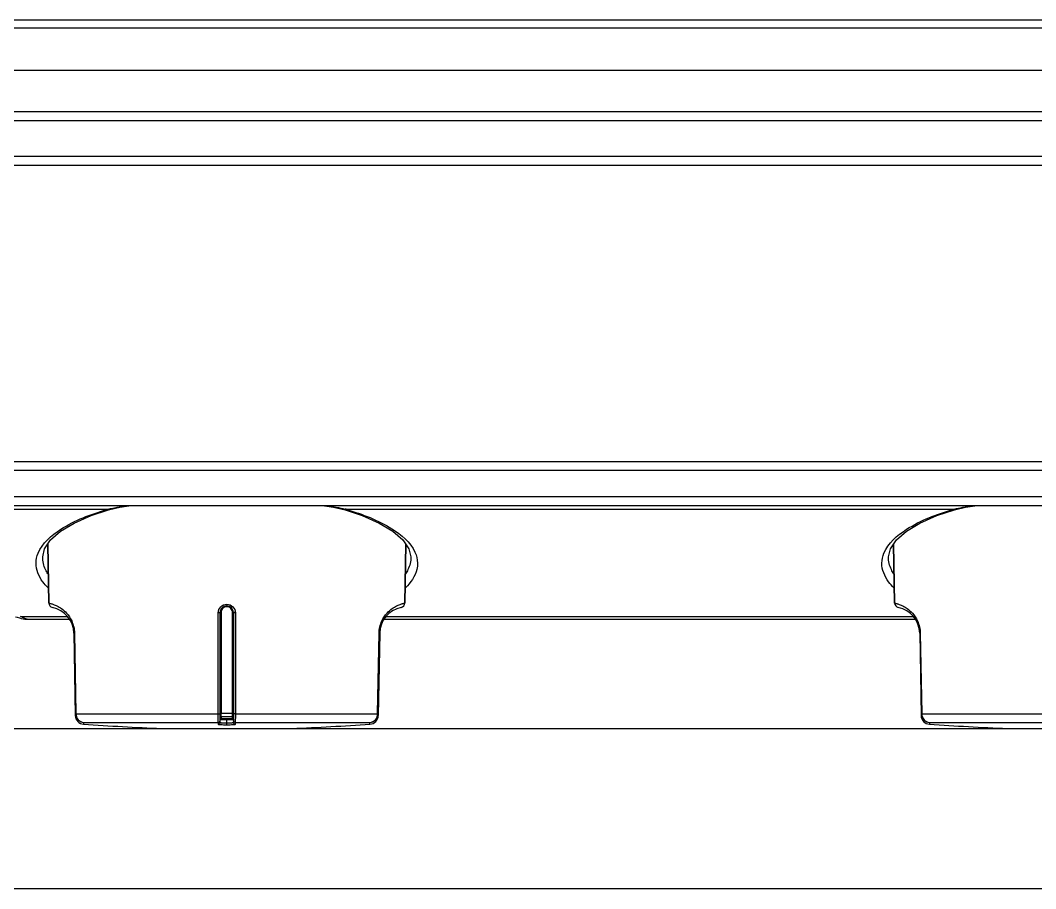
# Model space of a CAD drawing. Header units: millimetres. Extents: x 361 to 5577, y 463 to 3774.
# Drawn here: x 3392 to 3506.1, y 463 to 560.6 of the extents above; entities that cross this region are included whole.
import ezdxf

# ---------------------------------------------------------------- set-up
doc = ezdxf.new("R2010")
doc.units = ezdxf.units.MM
doc.header["$LTSCALE"] = 330
doc.layers.get('0').update_dxf_attribs({"linetype": 'CONTINUOUS'})
doc.layers.add('ASSI', color=7, linetype='CONTINUOUS')
doc.layers.add('GEOM', color=7, linetype='CONTINUOUS')

msp = doc.modelspace()

# ---------------------------------------------------------------- linework, layer by layer
at = {"color": 9, "linetype": 'Continuous'}
for p, q in [((4078.33, 560.56), (3280.13, 560.56)), ((3333.14, 554.96), (4025.32, 554.96)), ((4013.71, 549.26), (3344.74, 549.26)), ((4013.71, 545.26), (3344.74, 545.26)), ((3280.23, 510.01), (4078.23, 510.01)), ((4078.23, 507.01), (3280.23, 507.01)), ((3414.27, 482.66), (3414.27, 494.01)), ((3414.49, 494.03), (3414.53, 494.03)), ((3414.58, 494.03), (3414.58, 482.7)), ((3415.22, 494.95), (3415.24, 494.95)), ((3415.22, 494.95), (3415.22, 494.67)), ((3415.24, 494.67), (3415.22, 494.67)), ((3415.24, 494.95), (3415.24, 494.67)), ((3415.87, 482.7), (3415.87, 494.03)), ((3415.96, 494.03), (3415.92, 494.03)), ((3416.19, 494.01), (3416.19, 482.66)), ((3398.12, 491.72), (3398.12, 491.71)), ((3398.12, 491.71), (3398.28, 482.67)), ((3432.17, 482.67), (3432.33, 491.71)), ((3432.33, 491.71), (3432.33, 491.72)), ((3493.12, 491.72), (3493.12, 491.71)), ((3493.12, 491.71), (3493.28, 482.67)), ((3398.21, 482.67), (3398.21, 482.67)), ((3398.21, 482.66), (3398.21, 482.66)), ((3398.28, 482.67), (3398.28, 482.66)), ((3398.28, 482.66), (3414.27, 482.66)), ((3416.19, 482.66), (3432.17, 482.66)), ((3432.17, 482.66), (3432.17, 482.67)), ((3432.24, 482.67), (3432.25, 482.67)), ((3432.24, 482.66), (3432.25, 482.66)), ((3493.21, 482.67), (3493.21, 482.67)), ((3493.21, 482.66), (3493.21, 482.66)), ((3493.28, 482.67), (3493.28, 482.66)), ((3493.28, 482.66), (3509.27, 482.66)), ((3399.14, 481.69), (3414.28, 481.69)), ((3399.14, 481.69), (3399.14, 481.49)), ((3414.28, 481.45), (3414.28, 481.69)), ((3414.58, 482.3), (3414.58, 482.14)), ((3415.22, 482.11), (3415.24, 482.11)), ((3415.22, 481.59), (3415.22, 482.11)), ((3415.22, 482), (3415.24, 482)), ((3415.24, 481.59), (3415.22, 481.59)), ((3415.22, 481.38), (3415.22, 481.59)), ((3415.24, 481.38), (3415.22, 481.38)), ((3415.24, 481.59), (3415.24, 482.11)), ((3415.24, 481.38), (3415.24, 481.59)), ((3415.88, 482.14), (3415.88, 482.3)), ((3416.18, 481.69), (3431.31, 481.69)), ((3416.18, 481.69), (3416.18, 481.45)), ((3431.31, 481.49), (3431.31, 481.69)), ((3494.14, 481.69), (3509.28, 481.69)), ((3494.14, 481.69), (3494.14, 481.49))]:
    msp.add_line(p, q, dxfattribs=at)
at = {"color": 7, "linetype": 'Continuous'}
for p, q in [((4078.33, 559.66), (3280.13, 559.66)), ((4013.81, 550.26), (3344.64, 550.26)), ((4013.71, 544.26), (3344.74, 544.26)), ((3281.23, 511.01), (4077.23, 511.01)), ((4077.23, 506.01), (3281.23, 506.01)), ((3395.24, 495.08), (3395.12, 501.72)), ((3435.21, 495.08), (3435.33, 501.72)), ((3490.24, 495.08), (3490.12, 501.72)), ((3414.48, 481.65), (3414.48, 494.02)), ((3415.22, 494.76), (3415.24, 494.76)), ((3415.98, 494.02), (3415.98, 481.65)), ((3392.8, 493.29), (3397.57, 493.29)), ((3432.88, 493.29), (3492.57, 493.29)), ((3398.05, 491.71), (3398.21, 482.47)), ((3432.4, 491.71), (3432.24, 482.47)), ((3493.05, 491.71), (3493.21, 482.47)), ((3398.21, 482.67), (3398.21, 482.66)), ((3432.25, 482.66), (3432.25, 482.67)), ((3493.21, 482.67), (3493.21, 482.66))]:
    msp.add_line(p, q, dxfattribs=at)
msp.add_lwpolyline([(3391.5, 493.54), (3391.69, 493.49), (3391.93, 493.43), (3392.15, 493.37), (3392.35, 493.33), (3392.56, 493.3), (3392.8, 493.29)], dxfattribs=at)
for centre, radius, start, end in [((3395.74, 495.09), 0.5, 181, 258.6013), ((3434.71, 495.09), 0.5, 281.3987, 359), ((3490.74, 495.09), 0.5, 181, 258.6013), ((3395.05, 491.66), 3, 1, 78.6013), ((3415.22, 494.02), 0.74, 89.9692, 179.9912), ((3415.24, 494.02), 0.74, 0.5126, 90.0306), ((3415.24, 494.02), 0.739, 359.9999, 0.5039), ((3435.4, 491.66), 3, 101.3987, 179), ((3490.05, 491.66), 3, 1, 78.6127), ((3399.21, 482.69), 1.01, 181.6737, 192.6541), ((3399.21, 482.48), 1, 181, 266.0849), ((3399.21, 482.69), 1, 192.653, 195.5559), ((3399.21, 482.69), 1.01, 195.5939, 265.9078), ((3431.24, 482.48), 1, 273.9151, 359), ((3431.24, 482.69), 1.01, 274.0922, 344.4061), ((3431.24, 482.69), 1, 344.4441, 347.347), ((3431.24, 482.69), 1.01, 347.3459, 358.3264), ((3494.21, 482.69), 1.01, 181.6737, 192.6541), ((3494.21, 482.48), 1, 181, 266.0849), ((3494.21, 482.69), 1, 192.653, 195.5559), ((3494.21, 482.69), 1.01, 195.5939, 265.9078), ((3423.04, 830.67), 350, 266.0849, 267.5205), ((3407.41, 830.67), 350, 272.4795, 273.9151), ((3518.04, 830.67), 350, 266.0849, 267.5205)]:
    msp.add_arc(centre, radius, start, end, dxfattribs=at)
at = {"color": 9, "linetype": 'Continuous'}
for centre, radius, start, end in [((3414.57, 488.93), 5.1, 89.9467, 90.5255), ((3415.88, 488.93), 5.1, 89.4745, 90.0533), ((3415.23, 116.81), 365.88, 89.8988, 90.1012), ((3414.28, 481.65), 0.2, 269.7029, 359.936), ((3414.58, 482.2), 0.0999, 89.9456, 179.9811), ((3414.58, 482.04), 0.0999, 89.9456, 179.9811), ((3415.23, 135.25), 347.05, 89.8927, 90.1073), ((3415.88, 482.2), 0.0999, 0.0189, 90.0544), ((3415.88, 482.04), 0.0999, 0.0189, 90.0544), ((3416.18, 481.65), 0.2, 180.064, 270.2971)]:
    msp.add_arc(centre, radius, start, end, dxfattribs=at)
for points, knots in [([(3395.24, 495.08), (3395.24, 495.09), (3395.27, 495.07), (3395.3, 495.08), (3395.38, 495.05), (3395.48, 495.03), (3395.61, 494.99), (3395.84, 494.92), (3396.2, 494.76), (3396.72, 494.46), (3397.32, 493.92), (3397.92, 493.01), (3398.11, 492.19), (3398.12, 491.72)], [0, 0, 0, 0, 0.003074, 0.012309, 0.027741, 0.04944, 0.077524, 0.112175, 0.202398, 0.324312, 0.486694, 0.706936, 1, 1, 1, 1]), ([(3432.33, 491.72), (3432.34, 492.19), (3432.53, 493.01), (3433.13, 493.92), (3433.74, 494.46), (3434.25, 494.76), (3434.61, 494.92), (3434.84, 494.99), (3434.97, 495.03), (3435.07, 495.05), (3435.15, 495.08), (3435.18, 495.07), (3435.21, 495.09), (3435.21, 495.08)], [0, 0, 0, 0, 0.293079, 0.513321, 0.675699, 0.79761, 0.88783, 0.922479, 0.950561, 0.97226, 0.987691, 0.996926, 1, 1, 1, 1]), ([(3490.24, 495.08), (3490.24, 495.09), (3490.27, 495.07), (3490.3, 495.08), (3490.38, 495.05), (3490.48, 495.03), (3490.61, 494.99), (3490.84, 494.92), (3491.2, 494.76), (3491.72, 494.46), (3492.32, 493.92), (3492.92, 493.01), (3493.11, 492.19), (3493.12, 491.72)], [0, 0, 0, 0, 0.003074, 0.012309, 0.027741, 0.04944, 0.077524, 0.112175, 0.202398, 0.324312, 0.486694, 0.706936, 1, 1, 1, 1]), ([(3414.27, 494.01), (3414.27, 494.25), (3414.47, 494.76), (3414.97, 494.95), (3415.22, 494.95)], [0, 0, 0, 0, 0.499659, 1, 1, 1, 1]), ([(3414.27, 494.01), (3414.29, 494.01), (3414.34, 494.02), (3414.41, 494.01), (3414.44, 494.02), (3414.48, 494.01), (3414.48, 494.02)], [0, 0, 0, 0, 0.378836, 0.703887, 0.922667, 1, 1, 1, 1]), ([(3414.48, 494.02), (3414.48, 494.03), (3414.48, 494.02), (3414.49, 494.02), (3414.49, 494.03)], [0, 0, 0, 0, 0.257875, 1, 1, 1, 1]), ([(3415.22, 494.67), (3415.05, 494.67), (3414.71, 494.53), (3414.58, 494.19), (3414.58, 494.03)], [0, 0, 0, 0, 0.499898, 1, 1, 1, 1]), ([(3415.24, 494.95), (3415.48, 494.95), (3415.98, 494.76), (3416.19, 494.25), (3416.19, 494.01)], [0, 0, 0, 0, 0.500339, 1, 1, 1, 1]), ([(3415.87, 494.03), (3415.87, 494.19), (3415.74, 494.53), (3415.4, 494.67), (3415.24, 494.67)], [0, 0, 0, 0, 0.500094, 1, 1, 1, 1]), ([(3415.98, 494.02), (3415.98, 494.03), (3415.97, 494.02), (3415.97, 494.02), (3415.96, 494.03)], [0, 0, 0, 0, 0.257875, 1, 1, 1, 1]), ([(3416.19, 494.01), (3416.16, 494.01), (3416.11, 494.02), (3416.04, 494.01), (3416.01, 494.02), (3415.98, 494.01), (3415.98, 494.02)], [0, 0, 0, 0, 0.378836, 0.703887, 0.922667, 1, 1, 1, 1]), ([(3392.8, 493.29), (3392.71, 493.29), (3392.45, 493.41), (3392.2, 493.51), (3392.04, 493.59)], [0, 0, 0, 0, 0.344922, 1, 1, 1, 1]), ([(3398.12, 491.71), (3398.1, 491.71), (3398.08, 491.71), (3398.06, 491.72), (3398.05, 491.71), (3398.05, 491.71)], [0, 0, 0, 0, 0.745285, 0.9359, 1, 1, 1, 1]), ([(3432.33, 491.71), (3432.35, 491.71), (3432.38, 491.71), (3432.39, 491.72), (3432.4, 491.71), (3432.4, 491.71)], [0, 0, 0, 0, 0.745247, 0.935872, 1, 1, 1, 1]), ([(3493.12, 491.71), (3493.1, 491.71), (3493.08, 491.71), (3493.06, 491.72), (3493.05, 491.71), (3493.05, 491.71)], [0, 0, 0, 0, 0.745285, 0.9359, 1, 1, 1, 1]), ([(3398.28, 482.67), (3398.27, 482.67), (3398.24, 482.67), (3398.22, 482.67), (3398.21, 482.67)], [0, 0, 0, 0, 0.421491, 1, 1, 1, 1]), ([(3398.28, 482.66), (3398.27, 482.66), (3398.24, 482.66), (3398.22, 482.66), (3398.21, 482.66)], [0, 0, 0, 0, 0.406385, 1, 1, 1, 1]), ([(3398.28, 482.66), (3398.28, 482.43), (3398.46, 481.94), (3398.92, 481.7), (3399.14, 481.69)], [0, 0, 0, 0, 0.513873, 1, 1, 1, 1]), ([(3414.28, 481.69), (3414.27, 481.72), (3414.27, 481.82), (3414.26, 482.15), (3414.27, 482.44), (3414.27, 482.66)], [0, 0, 0, 0, 0.096648, 0.317481, 1, 1, 1, 1]), ([(3414.27, 482.66), (3414.29, 482.66), (3414.34, 482.67), (3414.41, 482.66), (3414.44, 482.67), (3414.48, 482.66), (3414.48, 482.67)], [0, 0, 0, 0, 0.378798, 0.703856, 0.922658, 1, 1, 1, 1]), ([(3414.48, 482.69), (3414.48, 482.69), (3414.48, 482.69), (3414.49, 482.69), (3414.49, 482.69)], [0, 0, 0, 0, 0.257876, 1, 1, 1, 1]), ([(3414.49, 482.69), (3414.5, 482.69), (3414.53, 482.7), (3414.56, 482.7), (3414.58, 482.7)], [0, 0, 0, 0, 0.184869, 1, 1, 1, 1]), ([(3414.58, 482.7), (3414.58, 482.6), (3414.57, 482.47), (3414.58, 482.34), (3414.58, 482.3)], [0, 0, 0, 0, 0.690904, 1, 1, 1, 1]), ([(3415.96, 482.69), (3415.96, 482.69), (3415.93, 482.7), (3415.9, 482.7), (3415.87, 482.7)], [0, 0, 0, 0, 0.184864, 1, 1, 1, 1]), ([(3415.88, 482.3), (3415.87, 482.34), (3415.88, 482.47), (3415.87, 482.6), (3415.87, 482.7)], [0, 0, 0, 0, 0.309096, 1, 1, 1, 1]), ([(3415.98, 482.69), (3415.98, 482.69), (3415.97, 482.69), (3415.97, 482.69), (3415.96, 482.69)], [0, 0, 0, 0, 0.257875, 1, 1, 1, 1]), ([(3416.19, 482.66), (3416.16, 482.66), (3416.11, 482.67), (3416.04, 482.66), (3416.01, 482.67), (3415.98, 482.66), (3415.98, 482.67)], [0, 0, 0, 0, 0.378794, 0.703851, 0.922653, 1, 1, 1, 1]), ([(3416.19, 482.66), (3416.19, 482.44), (3416.19, 482.15), (3416.18, 481.82), (3416.18, 481.72), (3416.18, 481.69)], [0, 0, 0, 0, 0.682519, 0.903352, 1, 1, 1, 1]), ([(3431.31, 481.69), (3431.54, 481.7), (3432, 481.94), (3432.17, 482.43), (3432.17, 482.66)], [0, 0, 0, 0, 0.486127, 1, 1, 1, 1]), ([(3432.17, 482.67), (3432.18, 482.67), (3432.21, 482.67), (3432.23, 482.67), (3432.25, 482.67)], [0, 0, 0, 0, 0.421461, 1, 1, 1, 1]), ([(3432.17, 482.66), (3432.18, 482.66), (3432.21, 482.66), (3432.23, 482.66), (3432.24, 482.66)], [0, 0, 0, 0, 0.40618, 1, 1, 1, 1]), ([(3493.28, 482.67), (3493.27, 482.67), (3493.24, 482.67), (3493.22, 482.67), (3493.21, 482.67)], [0, 0, 0, 0, 0.421491, 1, 1, 1, 1]), ([(3493.28, 482.66), (3493.27, 482.66), (3493.24, 482.66), (3493.22, 482.66), (3493.21, 482.66)], [0, 0, 0, 0, 0.406385, 1, 1, 1, 1]), ([(3493.28, 482.66), (3493.28, 482.43), (3493.46, 481.94), (3493.92, 481.7), (3494.14, 481.69)], [0, 0, 0, 0, 0.513873, 1, 1, 1, 1]), ([(3414.28, 481.69), (3414.33, 481.68), (3414.43, 481.73), (3414.48, 481.83), (3414.48, 481.88)], [0, 0, 0, 0, 0.500514, 1, 1, 1, 1]), ([(3415.22, 481.38), (3415.1, 481.38), (3414.87, 481.39), (3414.61, 481.4), (3414.44, 481.41), (3414.35, 481.42), (3414.31, 481.43), (3414.28, 481.44), (3414.28, 481.45)], [0, 0, 0, 0, 0.38042, 0.702951, 0.826795, 0.919195, 0.976989, 1, 1, 1, 1]), ([(3414.48, 482.04), (3414.48, 482.03), (3414.5, 482.03), (3414.54, 482.02), (3414.61, 482.02), (3414.74, 482.01), (3414.95, 482), (3415.12, 482), (3415.22, 482)], [0, 0, 0, 0, 0.021502, 0.07895, 0.1714, 0.295516, 0.618875, 1, 1, 1, 1]), ([(3415.22, 481.59), (3415.12, 481.59), (3414.95, 481.6), (3414.74, 481.61), (3414.61, 481.62), (3414.54, 481.62), (3414.5, 481.63), (3414.48, 481.64), (3414.48, 481.65)], [0, 0, 0, 0, 0.380154, 0.702445, 0.826219, 0.918616, 0.976528, 1, 1, 1, 1]), ([(3414.58, 482.14), (3414.58, 482.13), (3414.6, 482.13), (3414.63, 482.12), (3414.69, 482.12), (3414.8, 482.11), (3414.98, 482.11), (3415.13, 482.11), (3415.22, 482.11)], [0, 0, 0, 0, 0.021503, 0.07895, 0.171401, 0.295517, 0.618875, 1, 1, 1, 1]), ([(3415.24, 482.11), (3415.32, 482.11), (3415.47, 482.11), (3415.65, 482.11), (3415.76, 482.12), (3415.82, 482.12), (3415.85, 482.13), (3415.88, 482.13), (3415.88, 482.14)], [0, 0, 0, 0, 0.381115, 0.70447, 0.82859, 0.921045, 0.978496, 1, 1, 1, 1]), ([(3415.24, 482), (3415.33, 482), (3415.5, 482), (3415.71, 482.01), (3415.84, 482.02), (3415.91, 482.02), (3415.95, 482.03), (3415.98, 482.03), (3415.98, 482.04)], [0, 0, 0, 0, 0.381115, 0.70447, 0.828591, 0.921046, 0.978497, 1, 1, 1, 1]), ([(3415.98, 481.65), (3415.98, 481.64), (3415.95, 481.63), (3415.91, 481.62), (3415.84, 481.62), (3415.71, 481.61), (3415.5, 481.6), (3415.33, 481.59), (3415.24, 481.59)], [0, 0, 0, 0, 0.023472, 0.081386, 0.173783, 0.297557, 0.619851, 1, 1, 1, 1]), ([(3416.18, 481.45), (3416.18, 481.44), (3416.14, 481.43), (3416.1, 481.42), (3416.01, 481.41), (3415.84, 481.4), (3415.58, 481.39), (3415.36, 481.38), (3415.24, 481.38)], [0, 0, 0, 0, 0.023011, 0.080806, 0.173207, 0.297052, 0.619584, 1, 1, 1, 1]), ([(3416.18, 481.69), (3416.13, 481.68), (3416.02, 481.73), (3415.98, 481.83), (3415.98, 481.88)], [0, 0, 0, 0, 0.500514, 1, 1, 1, 1])]:
    msp.add_open_spline(points, degree=3, knots=knots, dxfattribs=at)
at = {"layer": 'ASSI', "color": 7, "linetype": 'Continuous'}
for p, q in [((3395.12, 501.72), (3395.24, 495.08)), ((3435.33, 501.72), (3435.21, 495.08)), ((3490.12, 501.72), (3490.24, 495.08)), ((3329.75, 481.01), (4028.7, 481.01)), ((3320.23, 463.01), (4038.23, 463.01))]:
    msp.add_line(p, q, dxfattribs=at)
at = {"layer": 'GEOM', "color": 9, "linetype": 'Continuous'}
for p, q in [((3401.73, 505.59), (3320.23, 505.59)), ((3496.73, 505.59), (3428.72, 505.59)), ((3392.04, 493.59), (3397.35, 493.59)), ((3433.1, 493.59), (3492.35, 493.59))]:
    msp.add_line(p, q, dxfattribs=at)
at = {"layer": 'GEOM', "color": 7, "linetype": 'Continuous'}
for p, q in [((3399.98, 504.92), (3401.95, 505.58)), ((3494.98, 504.92), (3496.95, 505.58))]:
    msp.add_line(p, q, dxfattribs=at)
for points in [[(3401.95, 505.58), (3403.2, 505.87), (3404.24, 506.01)], [(3426.21, 506.01), (3427.21, 505.88), (3428.51, 505.58)], [(3428.51, 505.58), (3430.45, 504.93), (3432.36, 504.08), (3433.88, 503.17), (3435, 502.2), (3435.69, 501.18), (3435.9, 500.27)], [(3496.95, 505.58), (3498.2, 505.87), (3499.24, 506.01)], [(3394.55, 500.27), (3394.76, 501.17), (3395.44, 502.18), (3396.56, 503.16), (3398.07, 504.07), (3399.98, 504.92)], [(3489.55, 500.27), (3489.76, 501.17), (3490.44, 502.18), (3491.56, 503.16), (3493.07, 504.07), (3494.98, 504.92)]]:
    msp.add_lwpolyline(points, dxfattribs=at)
at = {"layer": 'GEOM', "color": 9, "linetype": 'Continuous'}
for centre, radius, start, end in [((3404.89, 494.16), 11.86, 104.4694, 105.4383), ((3425.56, 494.16), 11.87, 74.5621, 75.5294), ((3499.89, 494.16), 11.86, 104.4694, 105.4383)]:
    msp.add_arc(centre, radius, start, end, dxfattribs=at)
for points, knots in [([(3394.03, 500.68), (3394.5, 501.83), (3397.04, 503.99), (3399.94, 505.06), (3401.73, 505.59)], [0, 0, 0, 0, 0.398088, 1, 1, 1, 1]), ([(3428.72, 505.59), (3430.48, 505.07), (3433.33, 504.01), (3435.85, 501.93), (3436.36, 500.81)], [0, 0, 0, 0, 0.599129, 1, 1, 1, 1]), ([(3489.03, 500.68), (3489.5, 501.83), (3492.04, 503.99), (3494.94, 505.06), (3496.73, 505.59)], [0, 0, 0, 0, 0.398088, 1, 1, 1, 1]), ([(3395.16, 496.81), (3394.94, 497.02), (3394.24, 497.78), (3393.79, 498.84), (3393.8, 499.58)], [0, 0, 0, 0, 0.288291, 1, 1, 1, 1]), ([(3395.14, 498.38), (3395.04, 498.53), (3394.71, 499.11), (3394.54, 499.79), (3394.55, 500.28)], [0, 0, 0, 0, 0.268435, 1, 1, 1, 1]), ([(3436.65, 499.58), (3436.65, 499.35), (3436.54, 498.29), (3435.88, 497.37), (3435.3, 496.81)], [0, 0, 0, 0, 0.226045, 1, 1, 1, 1]), ([(3435.9, 500.28), (3435.91, 499.79), (3435.74, 499.11), (3435.41, 498.53), (3435.31, 498.38)], [0, 0, 0, 0, 0.731542, 1, 1, 1, 1]), ([(3490.16, 496.81), (3489.94, 497.02), (3489.24, 497.78), (3488.79, 498.84), (3488.8, 499.58)], [0, 0, 0, 0, 0.288291, 1, 1, 1, 1]), ([(3490.14, 498.38), (3490.04, 498.53), (3489.71, 499.11), (3489.54, 499.79), (3489.55, 500.28)], [0, 0, 0, 0, 0.268435, 1, 1, 1, 1])]:
    msp.add_open_spline(points, degree=3, knots=knots, dxfattribs=at)
for points in [[(3401.73, 505.59), (3401.8, 505.57), (3401.88, 505.56), (3401.95, 505.58)], [(3401.93, 505.64), (3402.57, 505.81), (3403.23, 505.92), (3403.88, 506.01)], [(3426.52, 506.01), (3427.19, 505.93), (3427.86, 505.81), (3428.52, 505.64)], [(3428.72, 505.59), (3428.65, 505.57), (3428.57, 505.56), (3428.51, 505.58)], [(3496.73, 505.59), (3496.8, 505.57), (3496.88, 505.56), (3496.95, 505.58)], [(3496.93, 505.64), (3497.57, 505.81), (3498.23, 505.92), (3498.88, 506.01)], [(3393.8, 499.58), (3393.81, 499.96), (3393.89, 500.34), (3394.03, 500.68)], [(3436.36, 500.81), (3436.54, 500.43), (3436.64, 500), (3436.65, 499.58)], [(3488.8, 499.58), (3488.81, 499.96), (3488.89, 500.34), (3489.03, 500.68)]]:
    msp.add_open_spline(points, degree=3, dxfattribs=at)

doc.saveas('drawing.dxf')
